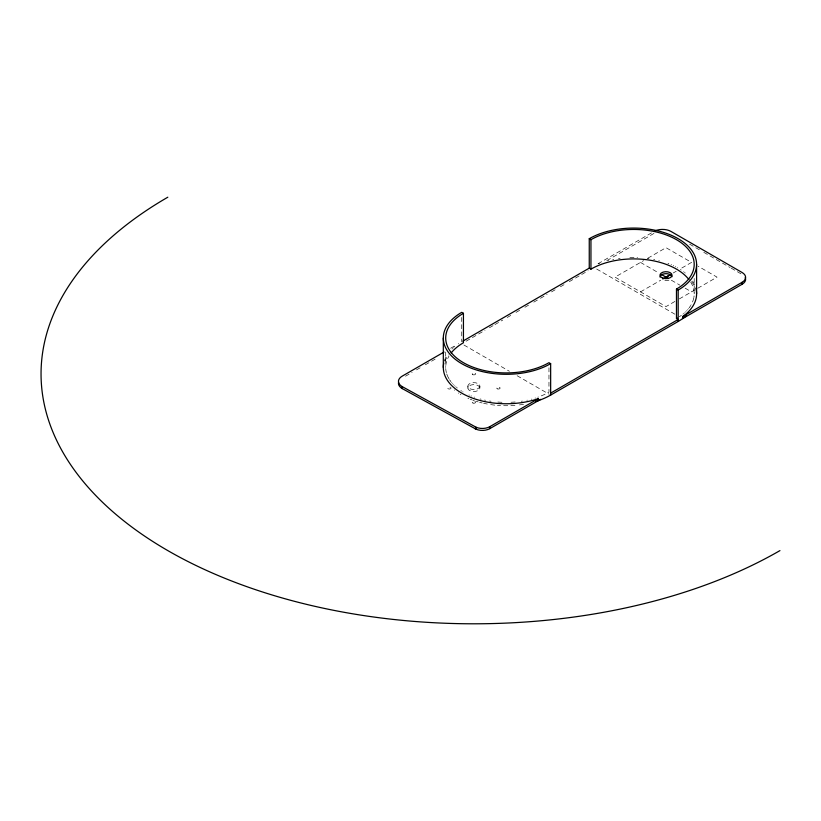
<?xml version="1.0" encoding="UTF-8"?>
<svg xmlns="http://www.w3.org/2000/svg" width="821" height="821" viewBox="0 0 821 821"><rect width="100%" height="100%" fill="white"/><g stroke="black" fill="none" stroke-linecap="round" stroke-linejoin="round"><path stroke-width="0.62" stroke-dasharray="4.11 3.08" d="M598.047 263.736L651.792 232.712M466.164 341.187L485.016 330.299M489.449 327.733L493.883 325.178M494.991 324.541L502.76 320.057M507.193 317.491L511.627 314.936M516.06 312.37L520.504 309.815M524.937 307.249L529.371 304.694M533.804 302.128L539.356 298.926M540.464 298.29L547.114 294.441M551.548 291.886L555.981 289.32M560.425 286.765L564.858 284.199M569.292 281.644L588.144 270.756M606.822 260.637L653.988 233.41M674.893 301.461L666.026 306.592L615.011 277.139L643.602 260.626M647.841 258.184L666.026 247.685L691.528 262.412L680.229 268.929M673.23 272.972L676.206 271.258M640.513 291.865L660.71 280.207M679.326 298.906L694.617 290.08M697.778 288.253L717.031 277.139L698.178 266.25M450.657 348.237L456.158 345.066M405.512 376.203L412.121 372.395M416.524 369.861L420.927 367.315M425.329 364.781L435.243 359.075M689.589 244.145L699.43 249.83M703.813 252.355L730.064 267.513M731.162 268.139L742.102 274.46M640.513 262.412L658.575 272.849M671.342 280.207L679.839 285.113M685.155 288.181L691.528 291.865M596.682 269.042L674.872 314.186M463.947 345.025L509.389 371.266M517.148 375.741L549.29 394.296M694.197 278.463L694.197 293.826M548.962 367.808L548.962 392.14A60.477 34.913 0 0 1 537.786 397.22M479.895 386.147A6.014 3.469 0 0 1 470.823 389.082A6.014 3.469 0 0 1 470.946 383.079A6.014 3.469 0 0 1 479.895 386.147L479.895 388.046A6.004 3.469 0 0 1 470.823 391.042A6.004 3.469 0 0 1 470.967 385.039A6.004 3.469 0 0 1 479.895 388.107M467.878 386.116L467.878 388.087M461.73 317.45L461.73 341.782M445.711 352.086L445.711 367.449M523.521 404.312A62.878 36.309 0 0 1 517.107 405.164M514.941 405.369A62.878 36.309 0 0 1 497.444 405.369M494.735 405.112A62.878 36.309 0 0 1 488.854 404.312M487.284 404.035A62.878 36.309 0 0 1 483.651 403.306M482.122 402.957A62.878 36.309 0 0 1 479.618 402.321M478.13 401.9A62.878 36.309 0 0 1 476.19 401.315M474.271 400.699A62.878 36.309 0 0 1 472.865 400.207M471.942 399.858A62.878 36.309 0 0 1 470.125 399.15M468.791 398.596A62.878 36.309 0 0 1 467.908 398.216M460.961 394.634A62.878 36.309 0 0 1 460.201 394.172M458.734 393.228A62.878 36.309 0 0 1 458.375 392.992M454.68 390.242A62.878 36.309 0 0 1 454.372 389.975M444.92 361.25A62.878 36.309 0 0 1 448.523 354.939M691.6 281.603A62.878 36.309 0 0 1 694.73 287.001M598.55 263.726A62.878 36.309 0 0 1 599.474 263.377M608.135 260.657A62.878 36.309 0 0 1 608.638 260.534M612.723 259.6A62.878 36.309 0 0 1 613.759 259.395M618.5 258.594A62.878 36.309 0 0 1 620.101 258.379M629.881 257.589A62.878 36.309 0 0 1 637.558 257.589M647.328 258.379A62.878 36.309 0 0 1 648.929 258.594M653.67 259.395A62.878 36.309 0 0 1 654.706 259.6M658.791 260.534A62.878 36.309 0 0 1 659.294 260.657M667.966 263.377A62.878 36.309 0 0 1 668.879 263.726M671.116 264.639A62.878 36.309 0 0 1 671.557 264.834M673.292 265.614A62.878 36.309 0 0 1 673.713 265.809M675.385 266.63A62.878 36.309 0 0 1 675.796 266.846M677.397 267.708A62.878 36.309 0 0 1 677.787 267.933M680.445 269.534A62.878 36.309 0 0 1 681.173 270.006M683.606 271.72A62.878 36.309 0 0 1 683.934 271.977M684.591 272.49A62.878 36.309 0 0 1 685.227 273.003M692.616 281.11A62.878 36.309 0 0 1 694.73 285.041M690.728 282.167A60.477 34.913 0 0 1 693.868 297.479M693.745 298.085A60.477 34.913 0 0 1 691.066 304.899M690.728 305.484A60.477 34.913 0 0 1 689.794 306.9M689.589 307.187A60.477 34.913 0 0 1 689.178 307.752M688.532 308.583A60.477 34.913 0 0 1 688.306 308.86M687.608 309.681A60.477 34.913 0 0 1 687.362 309.948M686.613 310.749A60.477 34.913 0 0 1 686.356 311.015M685.556 311.806A60.477 34.913 0 0 1 685.278 312.072M684.437 312.842A60.477 34.913 0 0 1 684.15 313.099M683.554 313.601A60.477 34.913 0 0 1 682.949 314.104M681.379 315.326A60.477 34.913 0 0 1 679.357 316.732M535.508 397.99A60.477 34.913 0 0 1 535.046 398.134M531.751 399.098A60.477 34.913 0 0 1 531.269 399.222M527.369 400.155A60.477 34.913 0 0 1 526.877 400.258M522.351 401.1A60.477 34.913 0 0 1 521.335 401.253M515.126 401.982A60.477 34.913 0 0 1 510.405 402.28M501.97 402.28A60.477 34.913 0 0 1 497.772 402.023M491.05 401.253A60.477 34.913 0 0 1 489.521 401.017M485.509 400.258A60.477 34.913 0 0 1 484.513 400.053M481.106 399.222A60.477 34.913 0 0 1 480.152 398.965M474.589 397.22A60.477 34.913 0 0 1 474.138 397.066M471.5 396.05A60.477 34.913 0 0 1 471.069 395.876M469.376 395.158A60.477 34.913 0 0 1 468.955 394.963M463.054 391.925A60.477 34.913 0 0 1 462.685 391.709M461.597 391.042A60.477 34.913 0 0 1 460.899 390.591M457.266 387.974A60.477 34.913 0 0 1 456.65 387.481M456.055 386.978A60.477 34.913 0 0 1 455.758 386.722M454.906 385.952A60.477 34.913 0 0 1 454.629 385.696M453.818 384.905A60.477 34.913 0 0 1 453.551 384.649M452.792 383.848A60.477 34.913 0 0 1 452.545 383.571M451.837 382.76A60.477 34.913 0 0 1 451.601 382.483M450.945 381.652A60.477 34.913 0 0 1 450.524 381.098M450.319 380.811A60.477 34.913 0 0 1 449.539 379.682M449.005 378.82A60.477 34.913 0 0 1 448.512 377.947M448.358 377.66A60.477 34.913 0 0 1 446.46 372.908M446.378 372.611A60.477 34.913 0 0 1 449.005 356.088M444.366 360.84A62.878 36.309 0 0 1 447.486 354.436M452.012 349.028A62.878 36.309 0 0 1 452.576 348.484M453.161 347.94A62.878 36.309 0 0 1 453.449 347.683M454.372 346.893A62.878 36.309 0 0 1 454.68 346.626M458.375 343.876A62.878 36.309 0 0 1 458.734 343.63M450.986 387.81A1.683 0.975 0 0 1 449.21 389.031A1.683 0.975 0 0 1 447.835 387.656A1.683 0.975 0 0 1 450.555 387.379M668.941 280.166A6.014 3.469 0 0 1 663.111 280.177M472.732 374.612A1.683 0.975 0 0 0 475.523 374.13A1.683 0.975 0 0 0 473.409 372.97A1.683 0.975 0 0 0 472.732 374.612M497.577 388.908A1.683 0.975 0 0 0 500.102 388.066A1.683 0.975 0 0 0 497.577 387.225A1.683 0.975 0 0 0 497.577 388.908M473.05 403.07A1.683 0.975 0 0 0 475.575 402.228A1.683 0.975 0 0 0 473.05 401.387A1.683 0.975 0 0 0 473.05 403.07"/><path stroke-width="1.23" d="M662.834 278.976L670.347 274.727L666.026 277.139M462.839 341.136L589.252 268.149L589.252 238.706A62.878 36.309 0 0 1 678.177 238.706A62.878 36.309 0 0 1 678.177 290.049L678.177 321.463L550.655 395.086A62.878 36.309 0 0 1 538.576 400.535L538.104 400.699A62.878 36.309 0 0 1 535.713 401.469M444.048 352.035L402.218 376.141A12.838 7.41 0 0 0 402.218 386.619L476.036 427.218A10.447 6.034 0 0 0 489.778 426.694L538.381 398.637L538.381 400.597M745.211 277.57A12.028 6.937 0 0 1 742.102 284.271L682.59 318.63L682.59 316.67L742.102 282.311A12.028 6.937 0 0 0 742.102 272.5L670.993 231.44A12.028 6.937 0 0 0 655.168 230.845M550.655 393.126L678.177 319.492L676.473 318.517L676.473 289.064A60.477 34.913 0 0 0 676.483 239.681A60.477 34.913 0 0 0 590.946 239.681L589.252 238.706M475.01 428.654L476.036 429.178A10.447 6.034 0 0 0 489.778 428.654L540.567 399.345M538.381 398.637L538.104 398.729A62.878 36.309 0 0 1 471.716 397.816A62.878 36.309 0 0 1 443.781 363.026M398.565 382.37A12.838 7.41 0 0 0 402.218 388.579L476.036 429.178L476.036 427.218M676.473 289.064L678.177 290.049M451.16 352.968A60.477 34.913 0 0 1 463.434 342.757L463.434 313.304L461.73 312.329A62.878 36.309 0 0 0 461.73 363.672A62.878 36.309 0 0 0 550.655 363.672L550.655 395.086M661.767 274.686L668.386 278.493M589.252 268.149L590.946 269.134A60.477 34.913 0 0 1 688.963 279.622M550.655 363.672L548.962 362.687A60.477 34.913 0 0 1 463.424 362.687A60.477 34.913 0 0 1 463.434 313.304M742.102 282.311L742.102 284.271M696.598 264.372L696.598 293.826M590.946 239.691L590.946 269.134M489.778 426.694L489.778 428.654M443.309 337.995L443.309 367.449M402.218 386.619L402.218 388.579M686.459 315.562A62.878 36.309 0 0 1 685.843 316.085M685.227 316.608A62.878 36.309 0 0 1 678.177 321.463M695.828 288.14A62.878 36.309 0 0 1 682.59 316.67M677.222 318.076A60.477 34.913 0 0 1 676.473 318.517M660.012 277.077A6.014 3.469 0 0 1 665.698 273.67A6.014 3.469 0 0 1 671.989 276.708M779.95 550.604A432.841 249.892 0 0 1 167.823 550.604A432.841 249.892 0 0 1 167.823 197.204M662.927 278.155A6.014 3.469 0 0 0 672.03 275.23A6.014 3.469 0 0 0 663.101 272.141A6.014 3.469 0 0 0 662.927 278.155"/></g></svg>
